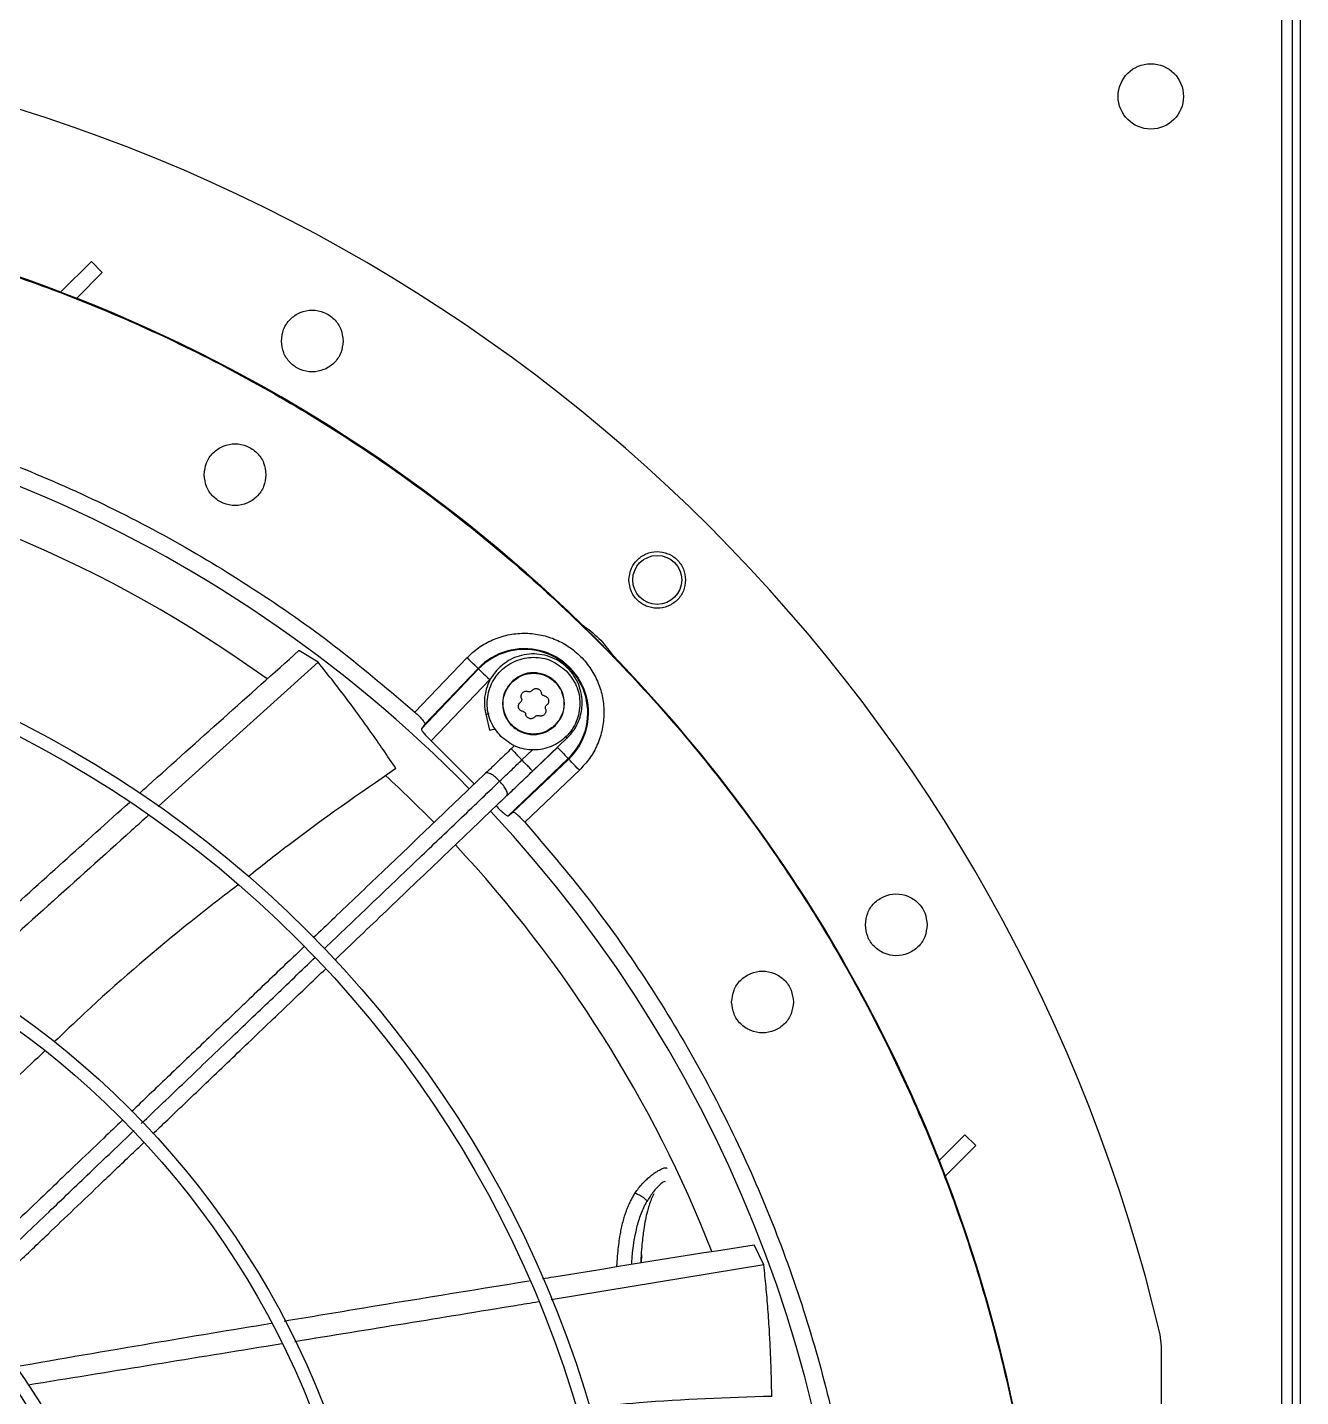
# Model space of a CAD drawing. Header units: inches. Extents: x 1229 to 1453, y -1023 to -720.
# Drawn here: x 1263.1 to 1272.84, y -922.77 to -912.29 of the extents above; entities that cross this region are included whole.
import ezdxf

# ---------------------------------------------------------------- set-up
doc = ezdxf.new("R2010")
doc.units = ezdxf.units.IN
doc.header["$MEASUREMENT"] = 0

msp = doc.modelspace()

# ---------------------------------------------------------------- linework, layer by layer
at = {"color": 18, "linetype": 'Continuous', "lineweight": 25, "true_color": 0x000000}
for p, q in [((1272.7736, -939.2706), (1272.7736, -911.8687)), ((1272.8366, -939.2706), (1272.8366, -911.8687)), ((1272.6906, -911.9447), (1272.6906, -939.1947)), ((1263.3513, -914.3185), (1263.5871, -914.0827)), ((1263.5871, -914.0827), (1263.669, -914.1678)), ((1263.669, -914.1678), (1263.4716, -914.3652)), ((1265.3214, -917.1496), (1265.1742, -917.0601)), ((1266.0611, -917.532), (1266.4595, -917.1153)), ((1265.3214, -917.1496), (1264.0969, -918.2539)), ((1266.1107, -917.6591), (1266.5489, -917.2007)), ((1266.1376, -917.6229), (1266.5449, -917.1969)), ((1266.5449, -917.1969), (1266.5489, -917.2007)), ((1266.6343, -917.2823), (1266.1862, -917.751)), ((1266.6032, -917.5476), (1266.633, -917.6698)), ((1266.1376, -917.6229), (1266.1107, -917.6591)), ((1266.1862, -917.751), (1266.5162, -918.081)), ((1266.9619, -917.9817), (1267.2268, -917.7287)), ((1266.6837, -918.2484), (1267.1523, -917.8004)), ((1266.8238, -917.787), (1266.7987, -917.8109)), ((1266.8803, -917.8963), (1266.9601, -917.8201)), ((1266.7756, -918.324), (1267.2339, -917.8858)), ((1267.2378, -917.8898), (1266.8117, -918.2971)), ((1267.2339, -917.8858), (1267.2378, -917.8898)), ((1267.3194, -917.9752), (1266.9026, -918.3736)), ((1266.7756, -918.324), (1266.8117, -918.2971)), ((1270.2668, -920.7656), (1270.0694, -920.963)), ((1270.352, -920.8475), (1270.2668, -920.7656)), ((1270.1162, -921.0833), (1270.352, -920.8475)), ((1268.7307, -921.7608), (1268.6553, -921.6059)), ((1267.7897, -921.7158), (1267.7889, -921.7448)), ((1267.7954, -921.7438), (1267.7983, -921.6845)), ((1268.7307, -921.7608), (1267.1038, -922.0277)), ((1271.7723, -922.3832), (1271.7618, -922.2929)), ((1271.7724, -925.2608), (1271.7723, -922.3832))]:
    msp.add_line(p, q, dxfattribs=at)
at = {"color": 18, "linetype": 'Continuous', "lineweight": 25, "true_color": 0x000000, "flags": 128}
for points in [[(1266.5449, -917.1969), (1266.543, -917.195), (1266.5379, -917.1902), (1266.53, -917.1826), (1266.5193, -917.1725), (1266.5065, -917.1602), (1266.4918, -917.1462), (1266.476, -917.131), (1266.4595, -917.1153)], [(1266.5489, -917.2007), (1266.5508, -917.2025), (1266.5558, -917.2073), (1266.5638, -917.2149), (1266.5744, -917.2251), (1266.5873, -917.2374), (1266.6019, -917.2514), (1266.6178, -917.2666), (1266.6343, -917.2823)], [(1267.1523, -917.8004), (1267.1681, -917.8169), (1267.1832, -917.8327), (1267.1972, -917.8474), (1267.2095, -917.8602), (1267.2197, -917.8709), (1267.2273, -917.8788), (1267.2321, -917.8839), (1267.2339, -917.8858)], [(1267.3194, -917.9752), (1267.3036, -917.9587), (1267.2885, -917.9428), (1267.2745, -917.9282), (1267.2622, -917.9153), (1267.252, -917.9047), (1267.2444, -917.8967), (1267.2396, -917.8917), (1267.2378, -917.8898)]]:
    msp.add_lwpolyline(points, dxfattribs=at)
at = {"color": 18, "linetype": 'Continuous', "lineweight": 25, "true_color": 0x000000}
for centre, radius in [((1271.6906, -912.8197), 0.25), ((1259.1739, -925.2608), 11.7126), ((1267.9153, -916.5194), 0.1875), ((1259.1739, -925.2608), 8.5704), ((1259.1739, -925.2608), 8.472), ((1259.1739, -925.2608), 6.6478), ((1259.1739, -925.2608), 6.5493), ((1259.1739, -925.2608), 4.7037), ((1259.1739, -925.2608), 4.6053)]:
    msp.add_circle(centre, radius, dxfattribs=at)
for centre, radius, start, end in [((1259.1739, -925.2608), 12.9331, 13.26667, 76.73333), ((1259.1739, -925.2608), 11.7147, 69.09994, 110.90006), ((1259.1739, -925.2608), 11.7147, 45.79736, 68.46866), ((1259.1739, -925.2608), 10.2157, 44.36303, 90), ((1259.1739, -925.2608), 9.8425, 54.20961, 80.11304), ((1266.8991, -917.5355), 0.4901, 313.70945, 136.29055), ((1266.8991, -917.5355), 0.4845, 313.70945, 136.29055), ((1259.1739, -925.2608), 11.7147, 21.53134, 44.20264), ((1259.1739, -925.2608), 9.8425, 44.3883, 47.37931), ((1259.1739, -925.2608), 10.2157, 314.3624, 43.03697), ((1259.1739, -925.2608), 9.8425, 21.47517, 43.01243), ((1259.1739, -925.2608), 11.7147, 339.09994, 20.90006)]:
    msp.add_arc(centre, radius, start, end, dxfattribs=at)
for points, knots in [([(1247.4643, -925.2608), (1247.4692, -925.0053), (1247.4788, -924.4944), (1247.5568, -923.7313), (1247.681, -922.9748), (1247.8553, -922.228), (1248.0778, -921.4942), (1248.3479, -920.7766), (1248.6644, -920.0781), (1249.0259, -919.4019), (1249.4308, -918.7507), (1249.8774, -918.1274), (1250.3639, -917.5347), (1250.8881, -916.975), (1251.4477, -916.4508), (1252.0405, -915.9644), (1252.6637, -915.5177), (1253.3149, -915.1128), (1253.9912, -914.7513), (1254.6896, -914.4349), (1255.4073, -914.1648), (1256.141, -913.9422), (1256.8878, -913.7681), (1257.6444, -913.6432), (1258.4075, -913.568), (1259.1739, -913.5429), (1259.9402, -913.568), (1260.7033, -913.6432), (1261.4599, -913.7681), (1262.2067, -913.9422), (1262.9404, -914.1648), (1263.6581, -914.4349), (1264.3565, -914.7513), (1265.0328, -915.1128), (1265.684, -915.5177), (1266.3073, -915.9644), (1266.9, -916.4508), (1267.4597, -916.975), (1267.9838, -917.5347), (1268.4703, -918.1274), (1268.9169, -918.7507), (1269.3218, -919.4019), (1269.6833, -920.0781), (1269.9998, -920.7766), (1270.2699, -921.4942), (1270.4924, -922.228), (1270.6667, -922.9748), (1270.7909, -923.7313), (1270.8689, -924.4944), (1270.8786, -925.0053), (1270.8834, -925.2608)], [0, 0, 0, 0, 0.0208333, 0.0416667, 0.0625, 0.0833333, 0.1041667, 0.125, 0.1458333, 0.1666667, 0.1875, 0.2083334, 0.2291667, 0.25, 0.2708334, 0.2916666, 0.3125, 0.3333333, 0.3541667, 0.375, 0.3958333, 0.4166666, 0.4375001, 0.4583333, 0.4791667, 0.5, 0.5208333, 0.5416667, 0.5625, 0.5833334, 0.6041667, 0.625, 0.6458334, 0.6666667, 0.6875, 0.7083334, 0.7291667, 0.75, 0.7708333, 0.7916667, 0.8125, 0.8333333, 0.8541667, 0.875, 0.8958333, 0.9166667, 0.9375, 0.9583333, 0.9791667, 1, 1, 1, 1]), ([(1265.04, -914.6912), (1265.0434, -914.6608), (1265.0503, -914.5997), (1265.1039, -914.5212), (1265.1817, -914.4679), (1265.2748, -914.4488), (1265.3681, -914.4668), (1265.4467, -914.5193), (1265.5017, -914.5981), (1265.5089, -914.6602), (1265.5124, -914.6912)], [0, 0, 0, 0, 0.1228082, 0.2472162, 0.3726972, 0.4981629, 0.6236178, 0.749069, 0.8745261, 1, 1, 1, 1]), ([(1265.5124, -914.6912), (1265.5088, -914.7224), (1265.5016, -914.7849), (1265.446, -914.8638), (1265.3673, -914.9158), (1265.2745, -914.9335), (1265.1822, -914.9146), (1265.1047, -914.862), (1265.0506, -914.7836), (1265.0435, -914.722), (1265.04, -914.6912)], [0, 0, 0, 0, 0.1262372, 0.2524755, 0.3778371, 0.5021795, 0.6265873, 0.7511305, 0.8754503, 1, 1, 1, 1]), ([(1252.2866, -917.532), (1252.4776, -917.3689), (1252.8597, -917.0425), (1253.476, -916.6075), (1254.1199, -916.2154), (1254.7912, -915.872), (1255.4856, -915.5781), (1256.1995, -915.3355), (1256.9292, -915.1455), (1257.6708, -915.009), (1258.4203, -914.9269), (1259.1739, -914.8994), (1259.9274, -914.9269), (1260.6769, -915.009), (1261.4185, -915.1455), (1262.1482, -915.3355), (1262.8621, -915.5781), (1263.5565, -915.872), (1264.2278, -916.2154), (1264.8717, -916.6075), (1265.488, -917.0425), (1265.8701, -917.3689), (1266.0611, -917.532)], [0, 0, 0, 0, 0.04999991, 0.09999992, 0.14999988, 0.19999993, 0.25, 0.30000004, 0.35000001, 0.40000012, 0.45000007, 0.49999985, 0.54999995, 0.5999999, 0.65000001, 0.69999997, 0.75000002, 0.80000009, 0.85, 0.89999996, 0.94999997, 1, 1, 1, 1]), ([(1264.4494, -915.7141), (1264.453, -915.6831), (1264.4601, -915.6213), (1264.5147, -915.5427), (1264.5928, -915.4901), (1264.6857, -915.4717), (1264.7785, -915.4901), (1264.8566, -915.5427), (1264.9112, -915.6213), (1264.9183, -915.6831), (1264.9219, -915.7141)], [0, 0, 0, 0, 0.1249991, 0.2499995, 0.3750006, 0.5, 0.6249994, 0.7500005, 0.8750009, 1, 1, 1, 1]), ([(1264.9219, -915.7141), (1264.9183, -915.745), (1264.9112, -915.8068), (1264.8566, -915.8854), (1264.7785, -915.938), (1264.6857, -915.9564), (1264.5928, -915.938), (1264.5147, -915.8854), (1264.4601, -915.8068), (1264.453, -915.745), (1264.4494, -915.7141)], [0, 0, 0, 0, 0.1249998, 0.2499996, 0.3750006, 0.5, 0.6249994, 0.7500004, 0.8750002, 1, 1, 1, 1]), ([(1267.6987, -916.5194), (1267.7019, -916.4915), (1267.7082, -916.4355), (1267.7573, -916.3637), (1267.8283, -916.3149), (1267.9136, -916.2972), (1267.9993, -916.3136), (1268.0714, -916.3617), (1268.1219, -916.434), (1268.1285, -916.4909), (1268.1318, -916.5194)], [0, 0, 0, 0, 0.1231631, 0.246863, 0.3721336, 0.4977232, 0.6232986, 0.7488632, 0.8744251, 1, 1, 1, 1]), ([(1268.1318, -916.5194), (1268.1285, -916.548), (1268.1219, -916.6051), (1268.071, -916.6775), (1267.9988, -916.7253), (1267.9136, -916.7415), (1267.829, -916.7241), (1267.758, -916.6759), (1267.7084, -916.604), (1267.7019, -916.5476), (1267.6987, -916.5194)], [0, 0, 0, 0, 0.1259762, 0.2519645, 0.3777906, 0.502428, 0.6266806, 0.7512172, 0.8757515, 1, 1, 1, 1]), ([(1267.3413, -916.8628), (1267.3856, -916.8953), (1267.4743, -916.9604), (1267.5393, -917.049), (1267.5719, -917.0933)], [0, 0, 0, 0, 0.4999994, 1, 1, 1, 1]), ([(1266.4595, -917.1153), (1266.4883, -917.0883), (1266.547, -917.0335), (1266.6543, -916.9745), (1266.7718, -916.9364), (1266.8941, -916.9233), (1267.0141, -916.9344), (1267.1291, -916.9683), (1267.2365, -917.0245), (1267.3322, -917.1025), (1267.4101, -917.1982), (1267.4664, -917.3056), (1267.5003, -917.4205), (1267.5113, -917.5406), (1267.4982, -917.6628), (1267.4601, -917.7803), (1267.4011, -917.8877), (1267.3463, -917.9463), (1267.3194, -917.9752)], [0, 0, 0, 0, 0.0609957, 0.1240612, 0.1879934, 0.2514901, 0.3132975, 0.3737126, 0.4362133, 0.4999997, 0.5637869, 0.6262871, 0.6867027, 0.7485096, 0.812006, 0.875939, 0.9390046, 1, 1, 1, 1]), ([(1263.9539, -918.1528), (1263.9755, -918.1334), (1264.3823, -917.7671), (1264.789, -917.404), (1265.1742, -917.0601)], [0, 0, 0, 0, 0.0530041, 1, 1, 1, 1]), ([(1267.2252, -917.7302), (1267.2442, -917.7095), (1267.2802, -917.6703), (1267.3145, -917.603), (1267.3338, -917.54), (1267.3429, -917.471), (1267.3386, -917.3974), (1267.3165, -917.3197), (1267.2799, -917.2501), (1267.2287, -917.1888), (1267.1655, -917.1395), (1267.0931, -917.1047), (1267.0151, -917.086), (1266.9354, -917.0843), (1266.8592, -917.0989), (1266.8015, -917.1227), (1266.7601, -917.1473), (1266.7285, -917.1705), (1266.6942, -917.2019), (1266.6581, -917.2456), (1266.6243, -917.3036), (1266.5992, -917.3768), (1266.588, -917.4646), (1266.5996, -917.5254), (1266.6057, -917.5574)], [0, 0, 0, 0, 0.0533824, 0.1009318, 0.1426412, 0.1785045, 0.2332103, 0.2817662, 0.3315126, 0.3821073, 0.4327365, 0.4833669, 0.5339956, 0.5846264, 0.6342116, 0.6807432, 0.7028677, 0.7260274, 0.7553999, 0.7912976, 0.8337155, 0.8826453, 0.9380769, 1, 1, 1, 1]), ([(1266.7182, -917.7165), (1266.6892, -917.6799), (1266.6311, -917.6068), (1266.6056, -917.4655), (1266.6327, -917.3269), (1266.7117, -917.2088), (1266.8297, -917.1299), (1266.9683, -917.1028), (1267.1096, -917.1283), (1267.1827, -917.1863), (1267.2193, -917.2154)], [0, 0, 0, 0, 0.1250003, 0.2500002, 0.3750002, 0.5000005, 0.625, 0.7499994, 0.8749987, 1, 1, 1, 1]), ([(1265.9162, -917.963), (1265.8838, -917.9144), (1265.8213, -917.8206), (1265.728, -917.6867), (1265.6319, -917.553), (1265.5317, -917.4182), (1265.4264, -917.281), (1265.3559, -917.1928), (1265.3214, -917.1496)], [0, 0, 0, 0, 0.1737122, 0.3354176, 0.4850755, 0.6632667, 0.8349164, 1, 1, 1, 1]), ([(1267.2193, -917.2154), (1267.2483, -917.2519), (1267.3064, -917.325), (1267.3318, -917.4664), (1267.3047, -917.6049), (1267.2258, -917.723), (1267.1077, -917.8019), (1266.9692, -917.829), (1266.8279, -917.8035), (1266.7547, -917.7455), (1266.7182, -917.7165)], [0, 0, 0, 0, 0.1249995, 0.2499998, 0.3750001, 0.4999996, 0.625001, 0.7500007, 0.8750004, 1, 1, 1, 1]), ([(1267.1358, -917.633), (1267.1551, -917.6086), (1267.1938, -917.5598), (1267.2108, -917.4656), (1267.1927, -917.3732), (1267.1401, -917.2945), (1267.0614, -917.2419), (1266.969, -917.2239), (1266.8748, -917.2408), (1266.8261, -917.2795), (1266.8017, -917.2989)], [0, 0, 0, 0, 0.12500061, 0.25000046, 0.37500109, 0.50000103, 0.6250023, 0.75000184, 0.87500138, 1, 1, 1, 1]), ([(1266.8041, -917.3013), (1266.8282, -917.2823), (1266.8762, -917.2441), (1266.969, -917.2274), (1267.0601, -917.2452), (1267.1376, -917.297), (1267.1895, -917.3746), (1267.2073, -917.4656), (1267.1905, -917.5585), (1267.1524, -917.6065), (1267.1333, -917.6305)], [0, 0, 0, 0, 0.1250018, 0.25, 0.3750014, 0.5000005, 0.6250003, 0.7500003, 0.8750002, 1, 1, 1, 1]), ([(1266.8017, -917.2989), (1266.7823, -917.3233), (1266.7436, -917.372), (1266.7267, -917.4662), (1266.7447, -917.5586), (1266.7974, -917.6373), (1266.8761, -917.6899), (1266.9684, -917.708), (1267.0626, -917.691), (1267.1114, -917.6523), (1267.1358, -917.633)], [0, 0, 0, 0, 0.1250014, 0.2500011, 0.3750001, 0.5000022, 0.6250005, 0.7499998, 0.874999, 1, 1, 1, 1]), ([(1267.1333, -917.6305), (1267.1093, -917.6496), (1267.0613, -917.6877), (1266.9684, -917.7045), (1266.8774, -917.6867), (1266.7998, -917.6348), (1266.748, -917.5572), (1266.7302, -917.4662), (1266.7469, -917.3734), (1266.7851, -917.3253), (1266.8041, -917.3013)], [0, 0, 0, 0, 0.1249992, 0.2500012, 0.3750002, 0.500002, 0.6250005, 0.750001, 0.8750015, 1, 1, 1, 1]), ([(1266.8765, -917.4263), (1266.8772, -917.4288), (1266.8787, -917.4337), (1266.8778, -917.4415), (1266.8747, -917.4488), (1266.871, -917.4523), (1266.869, -917.4541)], [0, 0, 0, 0, 0.2539608, 0.4968323, 0.7441303, 1, 1, 1, 1]), ([(1266.8765, -917.4263), (1266.8752, -917.4222), (1266.8728, -917.4146), (1266.8738, -917.4025), (1266.8776, -917.3914), (1266.8827, -917.3854), (1266.8852, -917.3824)], [0, 0, 0, 0, 0.27248808, 0.5091998, 0.75921108, 1, 1, 1, 1]), ([(1266.8852, -917.3824), (1266.8882, -917.3799), (1266.8942, -917.3748), (1266.9053, -917.371), (1266.9174, -917.37), (1266.925, -917.3724), (1266.9291, -917.3737)], [0, 0, 0, 0, 0.2407779, 0.4908172, 0.7274697, 1, 1, 1, 1]), ([(1266.9569, -917.3662), (1266.9551, -917.3681), (1266.9516, -917.3719), (1266.9444, -917.375), (1266.9365, -917.3759), (1266.9316, -917.3744), (1266.9291, -917.3737)], [0, 0, 0, 0, 0.2560671, 0.5001415, 0.7439934, 1, 1, 1, 1]), ([(1266.9569, -917.3662), (1266.9598, -917.3631), (1266.9652, -917.3572), (1266.9762, -917.352), (1266.9877, -917.3499), (1266.9994, -917.3513), (1267.0103, -917.356), (1267.0193, -917.3635), (1267.0261, -917.3735), (1267.0279, -917.3813), (1267.0288, -917.3855)], [0, 0, 0, 0, 0.136208, 0.2545473, 0.3795528, 0.4999735, 0.6203654, 0.7453826, 0.8637258, 1, 1, 1, 1]), ([(1267.0492, -917.4058), (1267.0466, -917.4052), (1267.0416, -917.4041), (1267.0353, -917.3994), (1267.0306, -917.393), (1267.0294, -917.3881), (1267.0288, -917.3855)], [0, 0, 0, 0, 0.2560537, 0.5000034, 0.743964, 1, 1, 1, 1]), ([(1267.0492, -917.4058), (1267.0533, -917.4068), (1267.0611, -917.4085), (1267.0712, -917.4154), (1267.0787, -917.4243), (1267.0834, -917.4352), (1267.0848, -917.447), (1267.0827, -917.4585), (1267.0774, -917.4695), (1267.0715, -917.4749), (1267.0684, -917.4778)], [0, 0, 0, 0, 0.1362536, 0.2546116, 0.3796065, 0.5000111, 0.6215282, 0.7440013, 0.8664885, 1, 1, 1, 1]), ([(1266.0611, -917.532), (1266.0721, -917.5422), (1266.0945, -917.5629), (1266.1209, -917.5916), (1266.1376, -917.6142), (1266.1376, -917.62), (1266.1376, -917.6229)], [0, 0, 0, 0, 0.2442302, 0.496399, 0.7471999, 1, 1, 1, 1]), ([(1266.6034, -917.5483), (1266.6048, -917.548), (1266.607, -917.5475), (1266.623, -917.5436), (1266.6295, -917.542)], [0, 0, 0, 0, 0.5873208, 1, 1, 1, 1]), ([(1266.8883, -917.526), (1266.8841, -917.5251), (1266.8764, -917.5233), (1266.8663, -917.5164), (1266.8588, -917.5075), (1266.8541, -917.4966), (1266.8527, -917.4849), (1266.8548, -917.4734), (1266.86, -917.4624), (1266.8659, -917.457), (1266.869, -917.4541)], [0, 0, 0, 0, 0.1362365, 0.2545995, 0.379595, 0.5000201, 0.6204092, 0.7454425, 0.8637692, 1, 1, 1, 1]), ([(1266.8883, -917.526), (1266.8909, -917.5266), (1266.8959, -917.5278), (1266.9022, -917.5325), (1266.9069, -917.5388), (1266.908, -917.5438), (1266.9086, -917.5463)], [0, 0, 0, 0, 0.2560498, 0.4999957, 0.743968, 1, 1, 1, 1]), ([(1266.9806, -917.5656), (1266.9777, -917.5688), (1266.9723, -917.5746), (1266.9613, -917.5799), (1266.9498, -917.5819), (1266.938, -917.5805), (1266.9271, -917.5759), (1266.9182, -917.5683), (1266.9113, -917.5583), (1266.9096, -917.5505), (1266.9086, -917.5463)], [0, 0, 0, 0, 0.1362283, 0.2545639, 0.3795683, 0.4999637, 0.6203747, 0.7453721, 0.8637327, 1, 1, 1, 1]), ([(1267.0522, -917.5494), (1267.0493, -917.5519), (1267.0433, -917.557), (1267.0321, -917.5609), (1267.02, -917.5618), (1267.0124, -917.5595), (1267.0083, -917.5582)], [0, 0, 0, 0, 0.2408302, 0.4908705, 0.7275207, 1, 1, 1, 1]), ([(1267.061, -917.5055), (1267.0622, -917.5095), (1267.0647, -917.5172), (1267.0637, -917.5294), (1267.0598, -917.5406), (1267.0547, -917.5465), (1267.0522, -917.5494)], [0, 0, 0, 0, 0.2632983, 0.5150922, 0.7636713, 1, 1, 1, 1]), ([(1267.061, -917.5055), (1267.0602, -917.503), (1267.0587, -917.4981), (1267.0596, -917.4903), (1267.0628, -917.483), (1267.0665, -917.4795), (1267.0684, -917.4778)], [0, 0, 0, 0, 0.2559765, 0.4998978, 0.7439275, 1, 1, 1, 1]), ([(1266.9806, -917.5656), (1266.9824, -917.5637), (1266.9858, -917.5599), (1266.9931, -917.5568), (1267.0009, -917.5559), (1267.0058, -917.5574), (1267.0083, -917.5582)], [0, 0, 0, 0, 0.2560763, 0.5001028, 0.7439757, 1, 1, 1, 1]), ([(1266.1107, -917.6591), (1266.1107, -917.662), (1266.1107, -917.6678), (1266.1273, -917.6904), (1266.1534, -917.7194), (1266.1754, -917.7406), (1266.1862, -917.751)], [0, 0, 0, 0, 0.25262762, 0.50325339, 0.75521812, 1, 1, 1, 1]), ([(1266.6345, -917.6694), (1266.6341, -917.6695), (1266.6325, -917.6699), (1266.6434, -917.6673), (1266.6599, -917.6632), (1266.6751, -917.6595), (1266.6794, -917.6585)], [0, 0, 0, 0, 0.1242213, 0.4894435, 0.8549811, 1, 1, 1, 1]), ([(1267.2252, -917.7302), (1267.2247, -917.7296), (1267.224, -917.729), (1267.2163, -917.7209), (1267.2149, -917.7194)], [0, 0, 0, 0, 0.8130058, 1, 1, 1, 1]), ([(1266.7987, -917.8109), (1266.7654, -917.8427), (1266.6989, -917.9063), (1266.6346, -917.9678), (1266.6025, -917.9985)], [0, 0, 0, 0, 0.5, 1, 1, 1, 1]), ([(1266.8803, -917.8963), (1266.8699, -917.8855), (1266.8492, -917.8637), (1266.8222, -917.8355), (1266.8026, -917.815), (1266.8, -917.8123), (1266.7987, -917.8109)], [0, 0, 0, 0, 0.2429525, 0.4858993, 0.7429504, 1, 1, 1, 1]), ([(1265.9162, -917.963), (1265.637, -918.1551), (1265.2521, -918.42), (1264.8867, -918.7109), (1264.7863, -918.7909)], [0, 0, 0, 0, 0.7251601, 1, 1, 1, 1]), ([(1266.7097, -918.0594), (1266.741, -918.0294), (1266.797, -917.976), (1266.8549, -917.9207), (1266.8803, -917.8963)], [0, 0, 0, 0, 0.5599009, 1, 1, 1, 1]), ([(1266.9619, -917.9817), (1266.9606, -917.9804), (1266.958, -917.9776), (1266.9385, -917.9572), (1266.9115, -917.9289), (1266.8907, -917.9072), (1266.8803, -917.8963)], [0, 0, 0, 0, 0.2570507, 0.5140955, 0.7570486, 1, 1, 1, 1]), ([(1266.6025, -917.9985), (1266.4664, -918.1285), (1266.2026, -918.3807), (1265.8164, -918.7497), (1265.5129, -919.0397), (1265.3376, -919.2072), (1265.2839, -919.2586)], [0, 0, 0, 0, 0.3117837, 0.6044292, 0.8787005, 1, 1, 1, 1]), ([(1265.3682, -919.3413), (1265.4854, -919.2294), (1265.7286, -918.9969), (1266.0721, -918.6687), (1266.4021, -918.3533), (1266.6062, -918.1583), (1266.7097, -918.0594)], [0, 0, 0, 0, 0.260253, 0.5402099, 0.7669679, 1, 1, 1, 1]), ([(1266.7097, -918.0594), (1266.6989, -918.0489), (1266.6774, -918.0278), (1266.6448, -918.005), (1266.6167, -917.9927), (1266.6072, -917.9965), (1266.6025, -917.9985)], [0, 0, 0, 0, 0.2429509, 0.4859049, 0.7429536, 1, 1, 1, 1]), ([(1266.7657, -918.1692), (1266.7678, -918.1646), (1266.7722, -918.1553), (1266.761, -918.1267), (1266.7398, -918.093), (1266.7197, -918.0706), (1266.7097, -918.0594)], [0, 0, 0, 0, 0.2570484, 0.5140962, 0.7570465, 1, 1, 1, 1]), ([(1266.7657, -918.1692), (1266.7978, -918.1385), (1266.8621, -918.0771), (1266.9286, -918.0135), (1266.9619, -917.9817)], [0, 0, 0, 0, 0.49999688, 1, 1, 1, 1]), ([(1265.4496, -919.427), (1265.464, -919.4131), (1265.6116, -919.2721), (1265.9004, -918.9962), (1266.3251, -918.5903), (1266.6156, -918.3126), (1266.7657, -918.1692)], [0, 0, 0, 0, 0.0326575, 0.3333238, 0.6556646, 1, 1, 1, 1]), ([(1262.4691, -919.4923), (1262.5998, -919.3736), (1263.0688, -918.9479), (1263.5387, -918.5259), (1263.8776, -918.2216)], [0, 0, 0, 0, 0.2787268, 1, 1, 1, 1]), ([(1266.6837, -918.2484), (1266.6941, -918.2593), (1266.7152, -918.2813), (1266.7443, -918.3073), (1266.7668, -918.3239), (1266.7726, -918.324), (1266.7756, -918.324)], [0, 0, 0, 0, 0.2447869, 0.4967516, 0.7473742, 1, 1, 1, 1]), ([(1264.022, -918.3215), (1263.9786, -918.3606), (1263.5126, -918.7809), (1263.0446, -919.2021), (1262.6201, -919.5841)], [0, 0, 0, 0, 0.0931471, 1, 1, 1, 1]), ([(1266.8117, -918.2971), (1266.8147, -918.2971), (1266.8205, -918.2971), (1266.843, -918.3138), (1266.8718, -918.3401), (1266.8924, -918.3625), (1266.9026, -918.3736)], [0, 0, 0, 0, 0.252798, 0.5035995, 0.7557665, 1, 1, 1, 1]), ([(1266.9026, -918.3736), (1267.0658, -918.5646), (1267.3921, -918.9467), (1267.8271, -919.563), (1268.2192, -920.2068), (1268.5626, -920.8782), (1268.8566, -921.5725), (1269.0991, -922.2865), (1269.2893, -923.0162), (1269.4249, -923.7577), (1269.5102, -924.5073), (1269.5208, -925.0096), (1269.5261, -925.2608)], [0, 0, 0, 0, 0.1, 0.1999999, 0.3, 0.4, 0.5, 0.6, 0.7, 0.8, 0.9, 1, 1, 1, 1]), ([(1264.7087, -918.8519), (1264.5701, -918.9595), (1264.1666, -919.2729), (1263.6982, -919.6756), (1263.3794, -919.9813), (1263.3028, -920.0548)], [0, 0, 0, 0, 0.2842374, 0.8278064, 1, 1, 1, 1]), ([(1269.5072, -919.1584), (1269.5107, -919.1279), (1269.5176, -919.0668), (1269.5712, -918.9886), (1269.6484, -918.9354), (1269.7413, -918.916), (1269.8349, -918.9338), (1269.9137, -918.9863), (1269.9689, -919.0652), (1269.9761, -919.1273), (1269.9797, -919.1584)], [0, 0, 0, 0, 0.1236678, 0.246955, 0.3715494, 0.4972579, 0.622959, 0.7486425, 0.8743191, 1, 1, 1, 1]), ([(1269.9797, -919.1584), (1269.9761, -919.1896), (1269.9689, -919.2519), (1269.9135, -919.3308), (1269.8346, -919.3831), (1269.7416, -919.4008), (1269.6494, -919.3817), (1269.572, -919.3292), (1269.5178, -919.2508), (1269.5108, -919.1892), (1269.5072, -919.1584)], [0, 0, 0, 0, 0.1258787, 0.2517706, 0.3776737, 0.5027418, 0.6267389, 0.7509527, 0.8756046, 1, 1, 1, 1]), ([(1265.214, -919.3253), (1265.1782, -919.3596), (1265.0383, -919.4932), (1264.8023, -919.7188), (1264.5002, -920.0075), (1264.2111, -920.2837), (1264.0072, -920.4786), (1263.9052, -920.5761), (1263.8947, -920.5861)], [0, 0, 0, 0, 0.0820503, 0.3204127, 0.5381922, 0.7695864, 0.9762999, 1, 1, 1, 1]), ([(1263.9683, -920.6792), (1264.0801, -920.5723), (1264.3138, -920.3489), (1264.6498, -920.0279), (1264.9826, -919.7099), (1265.1933, -919.5085), (1265.3017, -919.4049)], [0, 0, 0, 0, 0.2502398, 0.5233141, 0.7548434, 1, 1, 1, 1]), ([(1264.0559, -920.7588), (1264.0941, -920.7223), (1264.2298, -920.5926), (1264.4734, -920.3598), (1264.7916, -920.0558), (1265.0965, -919.7644), (1265.2927, -919.5768), (1265.3767, -919.4966)], [0, 0, 0, 0, 0.0860493, 0.3063048, 0.5514013, 0.8079837, 1, 1, 1, 1]), ([(1268.4844, -919.749), (1268.4879, -919.7181), (1268.495, -919.6562), (1268.5496, -919.5776), (1268.6277, -919.5251), (1268.7206, -919.5066), (1268.8135, -919.5251), (1268.8915, -919.5776), (1268.9462, -919.6562), (1268.9533, -919.7181), (1268.9568, -919.749)], [0, 0, 0, 0, 0.12500056, 0.25000043, 0.37499897, 0.50000156, 0.62500103, 0.74999957, 0.87499944, 1, 1, 1, 1]), ([(1268.9568, -919.749), (1268.9533, -919.7799), (1268.9462, -919.8417), (1268.8915, -919.9204), (1268.8135, -919.9729), (1268.7206, -919.9914), (1268.6277, -919.9729), (1268.5496, -919.9204), (1268.495, -919.8417), (1268.4879, -919.7799), (1268.4844, -919.749)], [0, 0, 0, 0, 0.12500056, 0.25000043, 0.37499897, 0.49999844, 0.62500103, 0.74999957, 0.87499944, 1, 1, 1, 1]), ([(1263.229, -920.125), (1263.087, -920.2583), (1262.7008, -920.6211), (1262.2699, -921.0676), (1261.992, -921.3893), (1261.9332, -921.4574)], [0, 0, 0, 0, 0.3141467, 0.8548772, 1, 1, 1, 1]), ([(1263.8217, -920.6558), (1263.7747, -920.7008), (1263.6539, -920.8162), (1263.4468, -921.0141), (1263.2108, -921.2396), (1262.9818, -921.4585), (1262.7798, -921.6515), (1262.6184, -921.8058), (1262.5239, -921.8961), (1262.4885, -921.9299)], [0, 0, 0, 0, 0.1062711, 0.2732472, 0.4670471, 0.6378441, 0.7882675, 0.9205995, 1, 1, 1, 1]), ([(1262.5643, -922.0208), (1262.6745, -921.9155), (1262.9068, -921.6935), (1263.2432, -921.372), (1263.5825, -921.0478), (1263.7996, -920.8403), (1263.9126, -920.7324)], [0, 0, 0, 0, 0.2443948, 0.5150108, 0.7476934, 1, 1, 1, 1]), ([(1262.6507, -922.1016), (1262.7017, -922.0529), (1262.8235, -921.9365), (1263.0249, -921.744), (1263.2413, -921.5372), (1263.4595, -921.3288), (1263.6772, -921.1207), (1263.856, -920.9498), (1263.9624, -920.8482), (1263.9896, -920.8222)], [0, 0, 0, 0, 0.1139081, 0.2717307, 0.4500735, 0.5981831, 0.7605219, 0.9387289, 1, 1, 1, 1]), ([(1267.7433, -921.2131), (1267.7506, -921.2027), (1267.7669, -921.1796), (1267.7963, -921.1447), (1267.8277, -921.1124), (1267.8584, -921.085), (1267.8865, -921.0628), (1267.9176, -921.0416), (1267.9483, -921.0254), (1267.9787, -921.0144), (1267.9875, -921.0199), (1267.9922, -921.0229)], [0, 0, 0, 0, 0.07973062, 0.17825524, 0.29699472, 0.38794582, 0.48057355, 0.58257212, 0.72017982, 0.85348072, 1, 1, 1, 1]), ([(1267.7433, -921.2131), (1267.7374, -921.2226), (1267.7253, -921.2422), (1267.7087, -921.2737), (1267.6928, -921.3075), (1267.6798, -921.3395), (1267.6678, -921.3731), (1267.6562, -921.4102), (1267.6447, -921.454), (1267.6348, -921.4995), (1267.6257, -921.5503), (1267.6175, -921.6084), (1267.6102, -921.6793), (1267.6059, -921.735), (1267.6041, -921.7685), (1267.6038, -921.7745)], [0, 0, 0, 0, 0.0582396, 0.1192338, 0.1828828, 0.2491111, 0.2950992, 0.3644399, 0.4470258, 0.5248005, 0.601479, 0.7103133, 0.8248261, 0.9683841, 1, 1, 1, 1]), ([(1267.8363, -921.2745), (1267.8352, -921.2723), (1267.8328, -921.2676), (1267.8255, -921.2593), (1267.8154, -921.2502), (1267.8024, -921.2408), (1267.7876, -921.2319), (1267.7722, -921.224), (1267.7571, -921.2176), (1267.7478, -921.2145), (1267.7433, -921.2131)], [0, 0, 0, 0, 0.1149699, 0.2381269, 0.3674108, 0.5000006, 0.6325863, 0.7618621, 0.8850318, 1, 1, 1, 1]), ([(1267.9786, -921.1245), (1267.976, -921.1222), (1267.9707, -921.1176), (1267.934, -921.1475), (1267.886, -921.1971), (1267.8529, -921.2488), (1267.8363, -921.2745)], [0, 0, 0, 0, 0.2444646, 0.4943332, 0.7479227, 1, 1, 1, 1]), ([(1267.7201, -921.7558), (1267.7211, -921.7378), (1267.7264, -921.6449), (1267.7467, -921.5127), (1267.789, -921.3686), (1267.8207, -921.3056), (1267.8363, -921.2745)], [0, 0, 0, 0, 0.1094193, 0.561939, 0.7836919, 1, 1, 1, 1]), ([(1267.889, -921.2179), (1267.8825, -921.231), (1267.8693, -921.2572), (1267.8529, -921.3032), (1267.8376, -921.3557), (1267.8236, -921.4169), (1267.8126, -921.4806), (1267.804, -921.544), (1267.7971, -921.6087), (1267.7924, -921.6701), (1267.7895, -921.717), (1267.7886, -921.7378), (1267.7882, -921.7449)], [0, 0, 0, 0, 0.1011459, 0.203896, 0.2928918, 0.4152432, 0.5485184, 0.6392052, 0.753155, 0.8901965, 0.9621772, 1, 1, 1, 1]), ([(1267.0364, -921.8657), (1267.0656, -921.8609), (1267.6063, -921.7726), (1268.1453, -921.687), (1268.6553, -921.6059)], [0, 0, 0, 0, 0.0539152, 1, 1, 1, 1]), ([(1268.7913, -922.7666), (1268.7904, -922.7082), (1268.7885, -922.5955), (1268.7824, -922.4324), (1268.7739, -922.268), (1268.7624, -922.1004), (1268.748, -921.9281), (1268.7364, -921.8158), (1268.7307, -921.7608)], [0, 0, 0, 0, 0.173712, 0.3354176, 0.48507629, 0.66326683, 0.83491621, 1, 1, 1, 1]), ([(1265.0621, -922.19), (1265.2371, -922.1607), (1265.8624, -922.056), (1266.4864, -921.9549), (1266.9358, -921.8821)], [0, 0, 0, 0, 0.2798091, 1, 1, 1, 1]), ([(1267.0045, -922.044), (1266.9467, -922.0535), (1266.328, -922.1551), (1265.707, -922.2563), (1265.1441, -922.3481)], [0, 0, 0, 0, 0.0934704, 1, 1, 1, 1]), ([(1263.0042, -922.5387), (1263.3512, -922.4786), (1264.0043, -922.3654), (1264.657, -922.2572), (1264.963, -922.2065)], [0, 0, 0, 0, 0.5312358, 1, 1, 1, 1]), ([(1265.0446, -922.3644), (1265.004, -922.371), (1264.358, -922.4766), (1263.7102, -922.5818), (1263.103, -922.6803)], [0, 0, 0, 0, 0.0626915, 1, 1, 1, 1]), ([(1268.7913, -922.7666), (1268.4526, -922.7773), (1267.9862, -922.792), (1267.5223, -922.8391), (1267.3953, -922.852)], [0, 0, 0, 0, 0.7262285, 1, 1, 1, 1])]:
    msp.add_open_spline(points, degree=3, knots=knots, dxfattribs=at)

doc.saveas('drawing.dxf')
